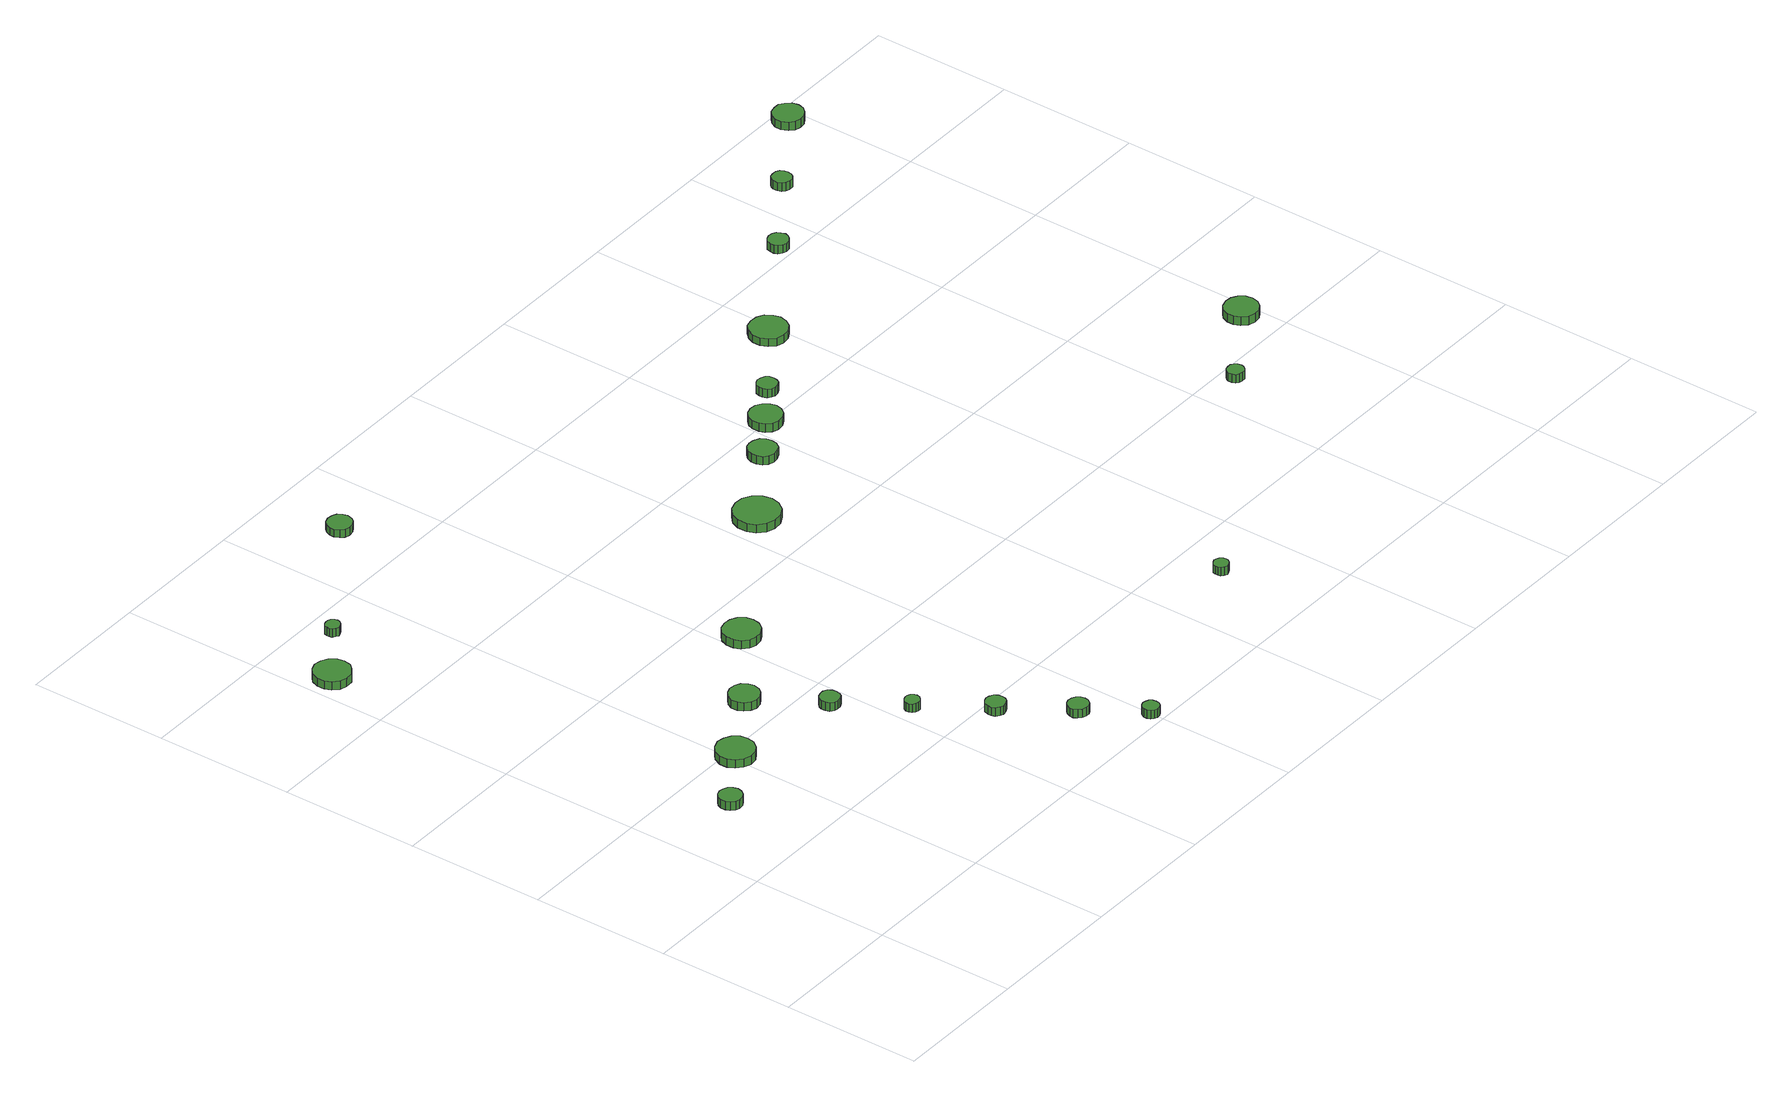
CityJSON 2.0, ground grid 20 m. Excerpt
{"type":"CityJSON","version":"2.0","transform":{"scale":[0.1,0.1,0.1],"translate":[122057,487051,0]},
"CityObjects":{
"tree1":{"type":"SolitaryVegetationObject","attributes":{"function":"something"},"geometry":[{"type":"MultiSurface","lod":"1","boundaries":[[[0,1,2,3,4,5,6,7,8,9,10,11,12,13,14]],[[15,16,17,18,19,20,21,22,23,24,25,26,27,28,29]],[[0,29,28,1]],[[1,28,27,2]],[[2,27,26,3]],[[3,26,25,4]],[[4,25,24,5]],[[5,24,23,6]],[[6,23,22,7]],[[7,22,21,8]],[[8,21,20,9]],[[9,20,19,10]],[[10,19,18,11]],[[11,18,17,12]],[[12,17,16,13]],[[13,16,15,14]],[[14,15,29,0]]]}]},
"tree2":{"type":"SolitaryVegetationObject","attributes":{"function":"something"},"geometry":[{"type":"MultiSurface","lod":"1","boundaries":[[[30,31,32,33,34,35,36,37,38,39,40,41,42,43,44]],[[45,46,47,48,49,50,51,52,53,54,55,56,57,58,59]],[[30,59,58,31]],[[31,58,57,32]],[[32,57,56,33]],[[33,56,55,34]],[[34,55,54,35]],[[35,54,53,36]],[[36,53,52,37]],[[37,52,51,38]],[[38,51,50,39]],[[39,50,49,40]],[[40,49,48,41]],[[41,48,47,42]],[[42,47,46,43]],[[43,46,45,44]],[[44,45,59,30]]]}]},
"tree3":{"type":"SolitaryVegetationObject","attributes":{"function":"something"},"geometry":[{"type":"MultiSurface","lod":"1","boundaries":[[[60,61,62,63,64,65,66,67,68,69,70,71,72,73,74]],[[75,76,77,78,79,80,81,82,83,84,85,86,87,88,89]],[[60,89,88,61]],[[61,88,87,62]],[[62,87,86,63]],[[63,86,85,64]],[[64,85,84,65]],[[65,84,83,66]],[[66,83,82,67]],[[67,82,81,68]],[[68,81,80,69]],[[69,80,79,70]],[[70,79,78,71]],[[71,78,77,72]],[[72,77,76,73]],[[73,76,75,74]],[[74,75,89,60]]]}]},
"tree4":{"type":"SolitaryVegetationObject","attributes":{"function":"something"},"geometry":[{"type":"MultiSurface","lod":"1","boundaries":[[[90,91,92,93,94,95,96,97,98,99,100,101,102,103,104]],[[105,106,107,108,109,110,111,112,113,114,115,116,117,118,119]],[[90,119,118,91]],[[91,118,117,92]],[[92,117,116,93]],[[93,116,115,94]],[[94,115,114,95]],[[95,114,113,96]],[[96,113,112,97]],[[97,112,111,98]],[[98,111,110,99]],[[99,110,109,100]],[[100,109,108,101]],[[101,108,107,102]],[[102,107,106,103]],[[103,106,105,104]],[[104,105,119,90]]]}]},
"tree5":{"type":"SolitaryVegetationObject","attributes":{"function":"something"},"geometry":[{"type":"MultiSurface","lod":"1","boundaries":[[[120,121,122,123,124,125,126,127,128,129,130,131,132,133,134]],[[135,136,137,138,139,140,141,142,143,144,145,146,147,148,149]],[[120,149,148,121]],[[121,148,147,122]],[[122,147,146,123]],[[123,146,145,124]],[[124,145,144,125]],[[125,144,143,126]],[[126,143,142,127]],[[127,142,141,128]],[[128,141,140,129]],[[129,140,139,130]],[[130,139,138,131]],[[131,138,137,132]],[[132,137,136,133]],[[133,136,135,134]],[[134,135,149,120]]]}]},
"tree6":{"type":"SolitaryVegetationObject","attributes":{"function":"something"},"geometry":[{"type":"MultiSurface","lod":"1","boundaries":[[[150,151,152,153,154,155,156,157,158,159,160,161,162,163,164]],[[165,166,167,168,169,170,171,172,173,174,175,176,177,178,179]],[[150,179,178,151]],[[151,178,177,152]],[[152,177,176,153]],[[153,176,175,154]],[[154,175,174,155]],[[155,174,173,156]],[[156,173,172,157]],[[157,172,171,158]],[[158,171,170,159]],[[159,170,169,160]],[[160,169,168,161]],[[161,168,167,162]],[[162,167,166,163]],[[163,166,165,164]],[[164,165,179,150]]]}]},
"tree7":{"type":"SolitaryVegetationObject","attributes":{"function":"something"},"geometry":[{"type":"MultiSurface","lod":"1","boundaries":[[[180,181,182,183,184,185,186,187,188,189,190,191,192,193,194]],[[195,196,197,198,199,200,201,202,203,204,205,206,207,208,209]],[[180,209,208,181]],[[181,208,207,182]],[[182,207,206,183]],[[183,206,205,184]],[[184,205,204,185]],[[185,204,203,186]],[[186,203,202,187]],[[187,202,201,188]],[[188,201,200,189]],[[189,200,199,190]],[[190,199,198,191]],[[191,198,197,192]],[[192,197,196,193]],[[193,196,195,194]],[[194,195,209,180]]]}]},
"tree8":{"type":"SolitaryVegetationObject","attributes":{"function":"something"},"geometry":[{"type":"MultiSurface","lod":"1","boundaries":[[[210,211,212,213,214,215,216,217,218,219,220,221,222,223,224]],[[225,226,227,228,229,230,231,232,233,234,235,236,237,238,239]],[[210,239,238,211]],[[211,238,237,212]],[[212,237,236,213]],[[213,236,235,214]],[[214,235,234,215]],[[215,234,233,216]],[[216,233,232,217]],[[217,232,231,218]],[[218,231,230,219]],[[219,230,229,220]],[[220,229,228,221]],[[221,228,227,222]],[[222,227,226,223]],[[223,226,225,224]],[[224,225,239,210]]]}]},
"tree9":{"type":"SolitaryVegetationObject","attributes":{"function":"something"},"geometry":[{"type":"MultiSurface","lod":"1","boundaries":[[[240,241,242,243,244,245,246,247,248,249,250,251,252,253,254]],[[255,256,257,258,259,260,261,262,263,264,265,266,267,268,269]],[[240,269,268,241]],[[241,268,267,242]],[[242,267,266,243]],[[243,266,265,244]],[[244,265,264,245]],[[245,264,263,246]],[[246,263,262,247]],[[247,262,261,248]],[[248,261,260,249]],[[249,260,259,250]],[[250,259,258,251]],[[251,258,257,252]],[[252,257,256,253]],[[253,256,255,254]],[[254,255,269,240]]]}]},
"tree10":{"type":"SolitaryVegetationObject","attributes":{"function":"something"},"geometry":[{"type":"MultiSurface","lod":"1","boundaries":[[[270,271,272,273,274,275,276,277,278,279,280,281,282,283,284]],[[285,286,287,288,289,290,291,292,293,294,295,296,297,298,299]],[[270,299,298,271]],[[271,298,297,272]],[[272,297,296,273]],[[273,296,295,274]],[[274,295,294,275]],[[275,294,293,276]],[[276,293,292,277]],[[277,292,291,278]],[[278,291,290,279]],[[279,290,289,280]],[[280,289,288,281]],[[281,288,287,282]],[[282,287,286,283]],[[283,286,285,284]],[[284,285,299,270]]]}]},
"tree11":{"type":"SolitaryVegetationObject","attributes":{"function":"something"},"geometry":[{"type":"MultiSurface","lod":"1","boundaries":[[[300,301,302,303,304,305,306,307,308,309,310,311,312,313,314]],[[315,316,317,318,319,320,321,322,323,324,325,326,327,328,329]],[[300,329,328,301]],[[301,328,327,302]],[[302,327,326,303]],[[303,326,325,304]],[[304,325,324,305]],[[305,324,323,306]],[[306,323,322,307]],[[307,322,321,308]],[[308,321,320,309]],[[309,320,319,310]],[[310,319,318,311]],[[311,318,317,312]],[[312,317,316,313]],[[313,316,315,314]],[[314,315,329,300]]]}]},
"tree12":{"type":"SolitaryVegetationObject","attributes":{"function":"something"},"geometry":[{"type":"MultiSurface","lod":"1","boundaries":[[[330,331,332,333,334,335,336,337,338,339,340,341,342,343,344]],[[345,346,347,348,349,350,351,352,353,354,355,356,357,358,359]],[[330,359,358,331]],[[331,358,357,332]],[[332,357,356,333]],[[333,356,355,334]],[[334,355,354,335]],[[335,354,353,336]],[[336,353,352,337]],[[337,352,351,338]],[[338,351,350,339]],[[339,350,349,340]],[[340,349,348,341]],[[341,348,347,342]],[[342,347,346,343]],[[343,346,345,344]],[[344,345,359,330]]]}]},
"tree13":{"type":"SolitaryVegetationObject","attributes":{"function":"something"},"geometry":[{"type":"MultiSurface","lod":"1","boundaries":[[[360,361,362,363,364,365,366,367,368,369,370,371,372,373,374]],[[375,376,377,378,379,380,381,382,383,384,385,386,387,388,389]],[[360,389,388,361]],[[361,388,387,362]],[[362,387,386,363]],[[363,386,385,364]],[[364,385,384,365]],[[365,384,383,366]],[[366,383,382,367]],[[367,382,381,368]],[[368,381,380,369]],[[369,380,379,370]],[[370,379,378,371]],[[371,378,377,372]],[[372,377,376,373]],[[373,376,375,374]],[[374,375,389,360]]]}]},
"tree14":{"type":"SolitaryVegetationObject","attributes":{"function":"something"},"geometry":[{"type":"MultiSurface","lod":"1","boundaries":[[[390,391,392,393,394,395,396,397,398,399,400,401,402,403,404]],[[405,406,407,408,409,410,411,412,413,414,415,416,417,418,419]],[[390,419,418,391]],[[391,418,417,392]],[[392,417,416,393]],[[393,416,415,394]],[[394,415,414,395]],[[395,414,413,396]],[[396,413,412,397]],[[397,412,411,398]],[[398,411,410,399]],[[399,410,409,400]],[[400,409,408,401]],[[401,408,407,402]],[[402,407,406,403]],[[403,406,405,404]],[[404,405,419,390]]]}]},
"tree15":{"type":"SolitaryVegetationObject","attributes":{"function":"something"},"geometry":[{"type":"MultiSurface","lod":"1","boundaries":[[[420,421,422,423,424,425,426,427,428,429,430,431,432,433,434]],[[435,436,437,438,439,440,441,442,443,444,445,446,447,448,449]],[[420,449,448,421]],[[421,448,447,422]],[[422,447,446,423]],[[423,446,445,424]],[[424,445,444,425]],[[425,444,443,426]],[[426,443,442,427]],[[427,442,441,428]],[[428,441,440,429]],[[429,440,439,430]],[[430,439,438,431]],[[431,438,437,432]],[[432,437,436,433]],[[433,436,435,434]],[[434,435,449,420]]]}]},
"tree16":{"type":"SolitaryVegetationObject","attributes":{"function":"something"},"geometry":[{"type":"MultiSurface","lod":"1","boundaries":[[[450,451,452,453,454,455,456,457,458,459,460,461,462,463,464]],[[465,466,467,468,469,470,471,472,473,474,475,476,477,478,479]],[[450,479,478,451]],[[451,478,477,452]],[[452,477,476,453]],[[453,476,475,454]],[[454,475,474,455]],[[455,474,473,456]],[[456,473,472,457]],[[457,472,471,458]],[[458,471,470,459]],[[459,470,469,460]],[[460,469,468,461]],[[461,468,467,462]],[[462,467,466,463]],[[463,466,465,464]],[[464,465,479,450]]]}]},
"tree17":{"type":"SolitaryVegetationObject","attributes":{"function":"something"},"geometry":[{"type":"MultiSurface","lod":"1","boundaries":[[[480,481,482,483,484,485,486,487,488,489,490,491,492,493,494]],[[495,496,497,498,499,500,501,502,503,504,505,506,507,508,509]],[[480,509,508,481]],[[481,508,507,482]],[[482,507,506,483]],[[483,506,505,484]],[[484,505,504,485]],[[485,504,503,486]],[[486,503,502,487]],[[487,502,501,488]],[[488,501,500,489]],[[489,500,499,490]],[[490,499,498,491]],[[491,498,497,492]],[[492,497,496,493]],[[493,496,495,494]],[[494,495,509,480]]]}]},
"tree18":{"type":"SolitaryVegetationObject","attributes":{"function":"something"},"geometry":[{"type":"MultiSurface","lod":"1","boundaries":[[[510,511,512,513,514,515,516,517,518,519,520,521,522,523,524]],[[525,526,527,528,529,530,531,532,533,534,535,536,537,538,539]],[[510,539,538,511]],[[511,538,537,512]],[[512,537,536,513]],[[513,536,535,514]],[[514,535,534,515]],[[515,534,533,516]],[[516,533,532,517]],[[517,532,531,518]],[[518,531,530,519]],[[519,530,529,520]],[[520,529,528,521]],[[521,528,527,522]],[[522,527,526,523]],[[523,526,525,524]],[[524,525,539,510]]]}]},
"tree19":{"type":"SolitaryVegetationObject","attributes":{"function":"something"},"geometry":[{"type":"MultiSurface","lod":"1","boundaries":[[[540,541,542,543,544,545,546,547,548,549,550,551,552,553,554]],[[555,556,557,558,559,560,561,562,563,564,565,566,567,568,569]],[[540,569,568,541]],[[541,568,567,542]],[[542,567,566,543]],[[543,566,565,544]],[[544,565,564,545]],[[545,564,563,546]],[[546,563,562,547]],[[547,562,561,548]],[[548,561,560,549]],[[549,560,559,550]],[[550,559,558,551]],[[551,558,557,552]],[[552,557,556,553]],[[553,556,555,554]],[[554,555,569,540]]]}]},
"tree20":{"type":"SolitaryVegetationObject","attributes":{"function":"something"},"geometry":[{"type":"MultiSurface","lod":"1","boundaries":[[[570,571,572,573,574,575,576,577,578,579,580,581,582,583,584]],[[585,586,587,588,589,590,591,592,593,594,595,596,597,598,599]],[[570,599,598,571]],[[571,598,597,572]],[[572,597,596,573]],[[573,596,595,574]],[[574,595,594,575]],[[575,594,593,576]],[[576,593,592,577]],[[577,592,591,578]],[[578,591,590,579]],[[579,590,589,580]],[[580,589,588,581]],[[581,588,587,582]],[[582,587,586,583]],[[583,586,585,584]],[[584,585,599,570]]]}]},
"tree21":{"type":"SolitaryVegetationObject","attributes":{"function":"something"},"geometry":[{"type":"MultiSurface","lod":"1","boundaries":[[[600,601,602,603,604,605,606,607,608,609,610,611,612,613,614]],[[615,616,617,618,619,620,621,622,623,624,625,626,627,628,629]],[[600,629,628,601]],[[601,628,627,602]],[[602,627,626,603]],[[603,626,625,604]],[[604,625,624,605]],[[605,624,623,606]],[[606,623,622,607]],[[607,622,621,608]],[[608,621,620,609]],[[609,620,619,610]],[[610,619,618,611]],[[611,618,617,612]],[[612,617,616,613]],[[613,616,615,614]],[[614,615,629,600]]]}]},
"tree22":{"type":"SolitaryVegetationObject","attributes":{"function":"something"},"geometry":[{"type":"MultiSurface","lod":"1","boundaries":[[[630,631,632,633,634,635,636,637,638,639,640,641,642,643,644]],[[645,646,647,648,649,650,651,652,653,654,655,656,657,658,659]],[[630,659,658,631]],[[631,658,657,632]],[[632,657,656,633]],[[633,656,655,634]],[[634,655,654,635]],[[635,654,653,636]],[[636,653,652,637]],[[637,652,651,638]],[[638,651,650,639]],[[639,650,649,640]],[[640,649,648,641]],[[641,648,647,642]],[[642,647,646,643]],[[643,646,645,644]],[[644,645,659,630]]]}]},
"tree23":{"type":"SolitaryVegetationObject","attributes":{"function":"something"},"geometry":[{"type":"MultiSurface","lod":"1","boundaries":[[[660,661,662,663,664,665,666,667,668,669,670,671,672,673,674]],[[675,676,677,678,679,680,681,682,683,684,685,686,687,688,689]],[[660,689,688,661]],[[661,688,687,662]],[[662,687,686,663]],[[663,686,685,664]],[[664,685,684,665]],[[665,684,683,666]],[[666,683,682,667]],[[667,682,681,668]],[[668,681,680,669]],[[669,680,679,670]],[[670,679,678,671]],[[671,678,677,672]],[[672,677,676,673]],[[673,676,675,674]],[[674,675,689,660]]]}]}
},
"vertices":[
[136,331,15],[134,337,15],[130,343,15],[124,346,15],[117,347,15],[111,345,15],[106,340,15],[103,334,15],[103,327,15],[106,321,15],[111,316,15],[117,314,15],[124,315,15],[130,318,15],[134,324,15],[134,324,2],[130,318,2],[124,315,2],[117,314,2],[111,316,2],[106,321,2],[103,327,2],[103,334,2],[106,340,2],[111,345,2],[117,347,2],[124,346,2],[130,343,2],[134,337,2],[136,331,2],
[57,900,20],[55,910,20],[48,919,20],[39,924,20],[28,926,20],[18,922,20],[10,915,20],[6,905,20],[6,894,20],[10,885,20],[18,877,20],[28,874,20],[39,875,20],[48,881,20],[55,889,20],[55,889,7],[48,881,7],[39,875,7],[28,874,7],[18,877,7],[10,885,7],[6,894,7],[6,905,7],[10,915,7],[18,922,7],[28,926,7],[39,924,7],[48,919,7],[55,910,7],[57,900,7],
[232,387,16],[230,398,16],[223,407,16],[214,412,16],[203,414,16],[192,410,16],[184,403,16],[179,392,16],[179,381,16],[184,371,16],[192,364,16],[203,360,16],[214,361,16],[223,367,16],[230,376,16],[230,376,3],[223,367,3],[214,361,3],[203,360,3],[192,364,3],[184,371,3],[179,381,3],[179,392,3],[184,403,3],[192,410,3],[203,414,3],[214,412,3],[223,407,3],[230,398,3],[232,387,3],
[129,964,16],[128,968,16],[125,972,16],[121,974,16],[117,974,16],[113,973,16],[109,970,16],[108,966,16],[108,962,16],[109,958,16],[113,955,16],[117,953,16],[121,954,16],[125,956,16],[128,960,16],[128,960,3],[125,956,3],[121,954,3],[117,953,3],[113,955,3],[109,958,3],[108,962,3],[108,966,3],[109,970,3],[113,973,3],[117,974,3],[121,974,3],[125,972,3],[128,968,3],[129,964,3],
[331,451,16],[329,459,16],[324,467,16],[316,471,16],[307,472,16],[299,469,16],[292,463,16],[288,455,16],[288,446,16],[292,438,16],[299,432,16],[307,429,16],[316,430,16],[324,435,16],[329,442,16],[329,442,3],[324,435,3],[316,430,3],[307,429,3],[299,432,3],[292,438,3],[288,446,3],[288,455,3],[292,463,3],[299,469,3],[307,472,3],[316,471,3],[324,467,3],[329,459,3],[331,451,3],
[382,358,17],[381,364,17],[378,369,17],[372,372,17],[366,372,17],[361,370,17],[356,366,17],[354,361,17],[354,355,17],[356,349,17],[361,345,17],[366,344,17],[372,344,17],[378,347,17],[381,352,17],[381,352,4],[378,347,4],[372,344,4],[366,344,4],[361,345,4],[356,349,4],[354,355,4],[354,361,4],[356,366,4],[361,370,4],[366,372,4],[372,372,4],[378,369,4],[381,364,4],[382,358,4],
[437,270,17],[436,274,17],[433,278,17],[429,280,17],[425,280,17],[421,279,17],[417,276,17],[415,272,17],[415,267,17],[417,263,17],[421,260,17],[425,259,17],[429,259,17],[433,262,17],[436,265,17],[436,265,4],[433,262,4],[429,259,4],[425,259,4],[421,260,4],[417,263,4],[415,267,4],[415,272,4],[417,276,4],[421,279,4],[425,280,4],[429,280,4],[433,278,4],[436,274,4],[437,270,4],
[500,181,17],[499,187,17],[496,192,17],[490,195,17],[484,196,17],[479,194,17],[474,190,17],[472,184,17],[472,178,17],[474,173,17],[479,169,17],[484,167,17],[490,168,17],[496,171,17],[499,176,17],[499,176,4],[496,171,4],[490,168,4],[484,167,4],[479,169,4],[474,173,4],[472,178,4],[472,184,4],[474,190,4],[479,194,4],[484,196,4],[490,195,4],[496,192,4],[499,187,4],[500,181,4],
[560,94,17],[559,100,17],[555,105,17],[550,108,17],[544,109,17],[538,107,17],[534,103,17],[531,97,17],[531,91,17],[534,86,17],[538,82,17],[544,80,17],[550,80,17],[555,83,17],[559,88,17],[559,88,4],[555,83,4],[550,80,4],[544,80,4],[538,82,4],[534,86,4],[531,91,4],[531,97,4],[534,103,4],[538,107,4],[544,109,4],[550,108,4],[555,105,4],[559,100,4],[560,94,4],
[442,535,21],[440,545,21],[433,554,21],[424,559,21],[413,560,21],[403,557,21],[395,550,21],[391,540,21],[391,529,21],[395,519,21],[403,512,21],[413,509,21],[424,510,21],[433,515,21],[440,524,21],[440,524,8],[433,515,8],[424,510,8],[413,509,8],[403,512,8],[395,519,8],[391,529,8],[391,540,8],[395,550,8],[403,557,8],[413,560,8],[424,559,8],[433,554,8],[440,545,8],[442,535,8],
[609,17,17],[608,22,17],[605,26,17],[601,28,17],[596,29,17],[591,27,17],[588,24,17],[586,20,17],[586,15,17],[588,10,17],[591,7,17],[596,5,17],[601,6,17],[605,8,17],[608,12,17],[608,12,4],[605,8,4],[601,6,4],[596,5,4],[591,7,4],[588,10,4],[586,15,4],[586,20,4],[588,24,4],[591,27,4],[596,29,4],[601,28,4],[605,26,4],[608,22,4],[609,17,4],
[322,1092,17],[320,1099,17],[316,1105,17],[310,1108,17],[302,1109,17],[295,1107,17],[290,1102,17],[287,1095,17],[287,1088,17],[290,1081,17],[295,1076,17],[302,1074,17],[310,1075,17],[316,1079,17],[320,1084,17],[320,1084,5],[316,1079,5],[310,1075,5],[302,1074,5],[295,1076,5],[290,1081,5],[287,1088,5],[287,1095,5],[290,1102,5],[295,1107,5],[302,1109,5],[310,1108,5],[316,1105,5],[320,1099,5],[322,1092,5],
[678,681,16],[675,694,16],[667,705,16],[655,712,16],[642,713,16],[629,709,16],[619,700,16],[614,688,16],[614,674,16],[619,662,16],[629,653,16],[642,649,16],[655,650,16],[667,657,16],[675,668,16],[675,668,3],[667,657,3],[655,650,3],[642,649,3],[629,653,3],[619,662,3],[614,674,3],[614,688,3],[619,700,3],[629,709,3],[642,713,3],[655,712,3],[667,705,3],[675,694,3],[678,681,3],
[914,133,19],[913,137,19],[910,141,19],[906,143,19],[902,144,19],[898,142,19],[894,139,19],[893,135,19],[893,131,19],[894,127,19],[898,124,19],[902,122,19],[906,123,19],[910,125,19],[913,129,19],[913,129,6],[910,125,6],[906,123,6],[902,122,6],[898,124,6],[894,127,6],[893,131,6],[893,135,6],[894,139,6],[898,142,6],[902,144,6],[906,143,6],[910,141,6],[913,137,6],[914,133,6],
[782,759,15],[781,767,15],[776,774,15],[768,778,15],[760,779,15],[752,777,15],[746,771,15],[743,763,15],[743,755,15],[746,747,15],[752,742,15],[760,739,15],[768,740,15],[776,744,15],[781,751,15],[781,751,2],[776,744,2],[768,740,2],[760,739,2],[752,742,2],[746,747,2],[743,755,2],[743,763,2],[746,771,2],[752,777,2],[760,779,2],[768,778,2],[776,774,2],[781,767,2],[782,759,2],
[847,800,16],[845,809,16],[839,817,16],[831,822,16],[821,823,16],[812,820,16],[805,813,16],[802,805,16],[802,795,16],[805,787,16],[812,780,16],[821,777,16],[831,778,16],[839,783,16],[845,791,16],[845,791,3],[839,783,3],[831,778,3],[821,777,3],[812,780,3],[805,787,3],[802,795,3],[802,805,3],[805,813,3],[812,820,3],[821,823,3],[831,822,3],[839,817,3],[845,809,3],[847,800,3],
[894,840,16],[893,846,16],[890,850,16],[884,853,16],[878,854,16],[873,852,16],[868,848,16],[866,843,16],[866,837,16],[868,831,16],[873,827,16],[878,825,16],[884,826,16],[890,829,16],[893,834,16],[893,834,3],[890,829,3],[884,826,3],[878,825,3],[873,827,3],[868,831,3],[866,837,3],[866,843,3],[868,848,3],[873,852,3],[878,854,3],[884,853,3],[890,850,3],[893,846,3],[894,840,3],
[1009,914,15],[1006,924,15],[1000,934,15],[990,939,15],[979,940,15],[968,937,15],[960,929,15],[956,919,15],[956,908,15],[960,898,15],[968,890,15],[979,887,15],[990,888,15],[1000,894,15],[1006,903,15],[1006,903,3],[1000,894,3],[990,888,3],[979,887,3],[968,890,3],[960,898,3],[956,908,3],[956,919,3],[960,929,3],[968,937,3],[979,940,3],[990,939,3],[1000,934,3],[1006,924,3],[1009,914,3],
[1271,375,19],[1270,380,19],[1267,384,19],[1263,387,19],[1258,387,19],[1253,386,19],[1249,382,19],[1247,378,19],[1247,373,19],[1249,368,19],[1253,365,19],[1258,364,19],[1263,364,19],[1267,367,19],[1270,371,19],[1270,371,6],[1267,367,6],[1263,364,6],[1258,364,6],[1253,365,6],[1249,368,6],[1247,373,6],[1247,378,6],[1249,382,6],[1253,386,6],[1258,387,6],[1263,387,6],[1267,384,6],[1270,380,6],[1271,375,6],
[1161,1020,15],[1159,1026,15],[1156,1031,15],[1151,1034,15],[1145,1035,15],[1139,1033,15],[1134,1029,15],[1132,1023,15],[1132,1017,15],[1134,1012,15],[1139,1008,15],[1145,1006,15],[1151,1007,15],[1156,1010,15],[1159,1014,15],[1159,1014,2],[1156,1010,2],[1151,1007,2],[1145,1006,2],[1139,1008,2],[1134,1012,2],[1132,1017,2],[1132,1023,2],[1134,1029,2],[1139,1033,2],[1145,1035,2],[1151,1034,2],[1156,1031,2],[1159,1026,2],[1161,1020,2],
[1401,455,17],[1399,464,17],[1393,472,17],[1385,477,17],[1375,478,17],[1365,475,17],[1358,469,17],[1354,460,17],[1354,450,17],[1358,441,17],[1365,434,17],[1375,431,17],[1385,432,17],[1393,437,17],[1399,445,17],[1399,445,4],[1393,437,4],[1385,432,4],[1375,431,4],[1365,434,4],[1358,441,4],[1354,450,4],[1354,460,4],[1358,469,4],[1365,475,4],[1375,478,4],[1385,477,4],[1393,472,4],[1399,464,4],[1401,455,4],
[1272,1099,16],[1271,1104,16],[1268,1109,16],[1263,1112,16],[1257,1112,16],[1251,1111,16],[1247,1107,16],[1245,1102,16],[1245,1096,16],[1247,1090,16],[1251,1087,16],[1257,1085,16],[1263,1085,16],[1268,1088,16],[1271,1093,16],[1271,1093,3],[1268,1088,3],[1263,1085,3],[1257,1085,3],[1251,1087,3],[1247,1090,3],[1245,1096,3],[1245,1102,3],[1247,1107,3],[1251,1111,3],[1257,1112,3],[1263,1112,3],[1268,1109,3],[1271,1104,3],[1272,1099,3],
[1402,1179,14],[1400,1188,14],[1394,1195,14],[1387,1200,14],[1378,1200,14],[1369,1198,14],[1363,1192,14],[1359,1184,14],[1359,1175,14],[1363,1166,14],[1369,1160,14],[1378,1158,14],[1387,1159,14],[1394,1163,14],[1400,1170,14],[1400,1170,1],[1394,1163,1],[1387,1159,1],[1378,1158,1],[1369,1160,1],[1363,1166,1],[1359,1175,1],[1359,1184,1],[1363,1192,1],[1369,1198,1],[1378,1200,1],[1387,1200,1],[1394,1195,1],[1400,1188,1],[1402,1179,1]
]}
